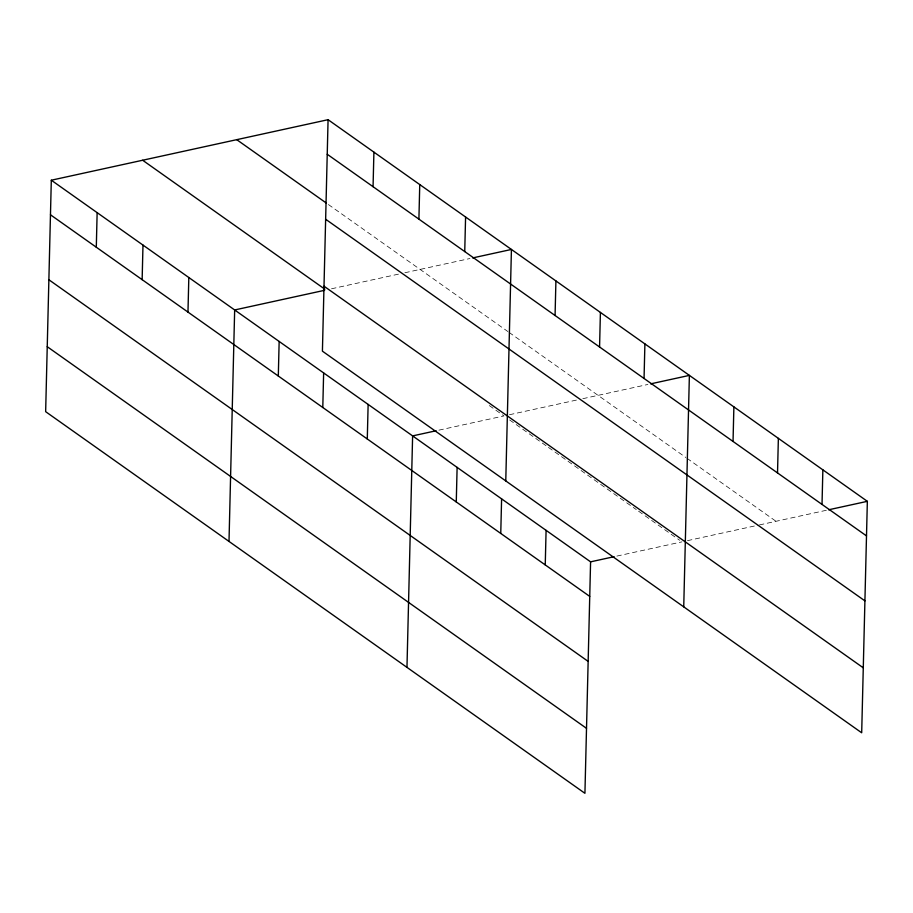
<?xml version="1.0" encoding="UTF-8"?>
<svg xmlns="http://www.w3.org/2000/svg" width="913" height="913" viewBox="0 0 913 913"><rect width="100%" height="100%" fill="white"/><g stroke="black" fill="none" stroke-linecap="round" stroke-linejoin="round"><path stroke-width="0.68" stroke-dasharray="4.57 3.42" d="M331.533 288.782L399.335 273.957M404.87 272.747L469.91 258.527M438.913 430.149L503.953 415.929L486.846 403.82M509.488 414.719L577.301 399.894M582.836 398.684L647.876 384.464M616.88 556.085L681.92 541.866M687.455 540.656L758.03 525.226M759.411 524.929L827.224 510.093M328.418 204.546L507.936 331.579M509.077 332.389L685.891 457.516M687.033 458.326L776.016 521.289M509.659 419.969L546.168 445.806M548.451 447.416L636.281 509.58M638.564 511.189L679.637 540.256"/><path stroke-width="1.37" d="M51.311 180.215L45.65 411.672L584.925 793.306L590.585 561.837L51.311 180.215L328.075 119.694L867.35 501.328L861.689 732.785L322.415 351.163L328.075 119.694M96.299 247.218L97.143 212.649M142.143 279.663L142.987 245.083M187.975 312.098L188.82 277.529M229.003 541.432L234.664 309.964L324.606 290.3M278.305 376.019L279.15 341.451M322.791 407.506L323.636 372.938M373.063 186.709L373.908 152.14M367.288 438.993L368.133 404.413M406.97 667.369L412.619 435.9L436.152 430.753M418.907 219.143L419.752 184.574M456.272 501.956L457.116 467.388M464.74 251.577L465.584 217.009M500.758 533.443L501.602 498.875M505.768 480.911L511.428 249.454L472.683 257.923M545.244 564.93L546.088 530.35M555.07 315.51L555.914 280.93M599.567 346.986L600.412 312.417M644.053 378.473L644.898 343.904M683.734 606.848L689.383 375.391L650.638 383.859M733.036 441.447L733.881 406.867M777.522 472.923L778.367 438.354M822.02 504.41L822.864 469.841M590.585 561.837L614.107 556.69M828.605 509.796L867.35 501.328M327.231 154.263L866.505 535.897M236.741 139.666L326.124 202.926M325.644 219.246L864.919 600.868M324.001 286.191L863.276 667.814M142.645 160.243L324.845 289.181M50.466 214.783L589.741 596.406M48.868 279.755L588.155 661.389M47.236 346.7L586.511 728.334"/></g></svg>
